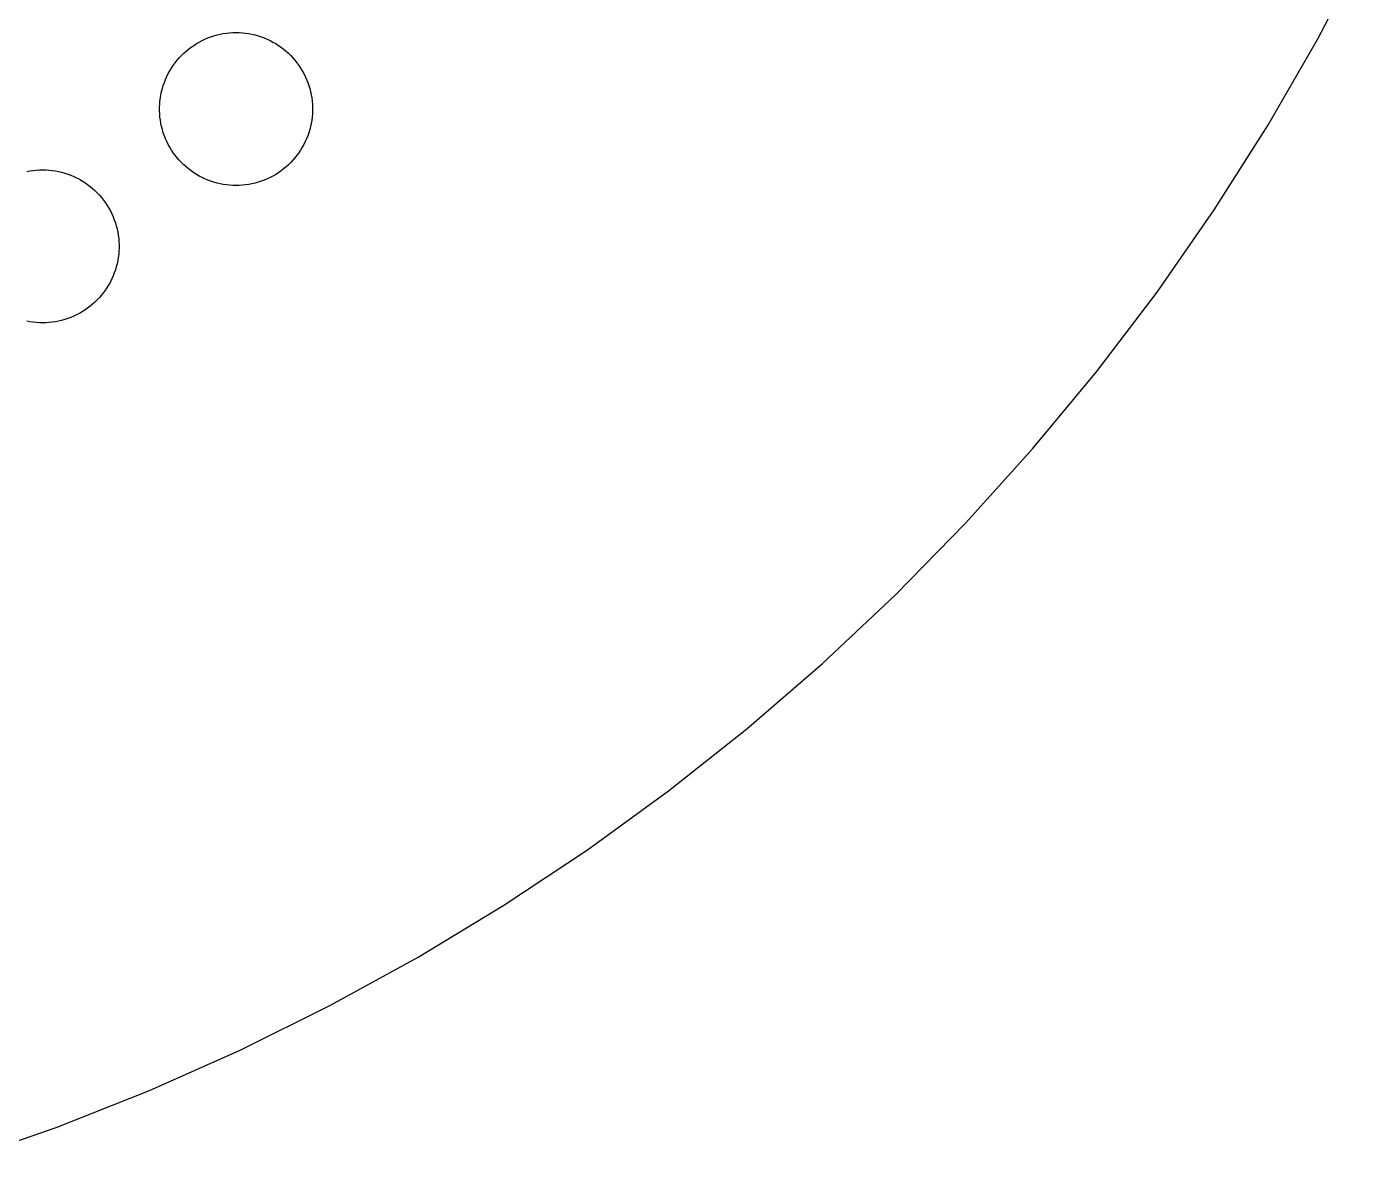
# Model space of a CAD drawing. Header units: metres. Extents: x -102 to 102, y -50 to 50.
# Drawn here: x -35.19 to -7.21, y -47.55 to -23.84 of the extents above; entities that cross this region are included whole.
import ezdxf

# ---------------------------------------------------------------- set-up
doc = ezdxf.new("R2010")
doc.units = ezdxf.units.M

msp = doc.modelspace()

# ---------------------------------------------------------------- linework, layer by layer
for p, q in [((-8.18468, -24.0877), (-7.21442, -22.2318)), ((-31.401, -24.0723), (-31.3382, -24.0489)), ((-31.3382, -24.0489), (-31.2745, -24.0282)), ((-31.2745, -24.0282), (-31.2099, -24.0102)), ((-31.2099, -24.0102), (-31.1447, -23.9949)), ((-31.1447, -23.9949), (-31.0789, -23.9823)), ((-31.0789, -23.9823), (-31.0126, -23.9725)), ((-31.0126, -23.9725), (-30.9459, -23.9655)), ((-30.9459, -23.9655), (-30.879, -23.9613)), ((-30.879, -23.9613), (-30.812, -23.9599)), ((-30.812, -23.9599), (-30.745, -23.9613)), ((-30.745, -23.9613), (-30.6781, -23.9655)), ((-30.6781, -23.9655), (-30.6115, -23.9725)), ((-30.6115, -23.9725), (-30.5452, -23.9823)), ((-30.5452, -23.9823), (-30.4794, -23.9949)), ((-30.4794, -23.9949), (-30.4141, -24.0102)), ((-30.4141, -24.0102), (-30.3496, -24.0282)), ((-30.3496, -24.0282), (-30.2858, -24.0489)), ((-30.2858, -24.0489), (-30.223, -24.0723)), ((-31.8575, -24.3487), (-31.8059, -24.306)), ((-31.8059, -24.306), (-31.7525, -24.2655)), ((-31.7525, -24.2655), (-31.6974, -24.2272)), ((-31.6974, -24.2272), (-31.6409, -24.1913)), ((-31.6409, -24.1913), (-31.5828, -24.1578)), ((-31.5828, -24.1578), (-31.5235, -24.1268)), ((-31.5235, -24.1268), (-31.4628, -24.0982)), ((-31.4628, -24.0982), (-31.401, -24.0723)), ((-30.223, -24.0723), (-30.1613, -24.0982)), ((-30.1613, -24.0982), (-30.1006, -24.1268)), ((-30.1006, -24.1268), (-30.0412, -24.1578)), ((-30.0412, -24.1578), (-29.9832, -24.1913)), ((-29.9832, -24.1913), (-29.9266, -24.2272)), ((-29.9266, -24.2272), (-29.8716, -24.2655)), ((-29.8716, -24.2655), (-29.8182, -24.306)), ((-29.8182, -24.306), (-29.7666, -24.3487)), ((-9.2318, -25.9013), (-8.18468, -24.0877)), ((-32.1259, -24.6468), (-32.0865, -24.5926)), ((-32.0865, -24.5926), (-32.0448, -24.54)), ((-32.0448, -24.54), (-32.0011, -24.4893)), ((-32.0011, -24.4893), (-31.9552, -24.4404)), ((-31.9552, -24.4404), (-31.9073, -24.3936)), ((-31.9073, -24.3936), (-31.8575, -24.3487)), ((-29.7666, -24.3487), (-29.7168, -24.3936)), ((-29.7168, -24.3936), (-29.6689, -24.4404)), ((-29.6689, -24.4404), (-29.623, -24.4893)), ((-29.623, -24.4893), (-29.5792, -24.54)), ((-29.5792, -24.54), (-29.5376, -24.5926)), ((-29.5376, -24.5926), (-29.4982, -24.6468)), ((-32.287, -24.9399), (-32.2598, -24.8787)), ((-32.2598, -24.8787), (-32.2299, -24.8186)), ((-32.2299, -24.8186), (-32.1977, -24.7599)), ((-32.1977, -24.7599), (-32.1629, -24.7026)), ((-32.1629, -24.7026), (-32.1259, -24.6468)), ((-29.4982, -24.6468), (-29.4611, -24.7026)), ((-29.4611, -24.7026), (-29.4264, -24.7599)), ((-29.4264, -24.7599), (-29.3941, -24.8186)), ((-29.3941, -24.8186), (-29.3643, -24.8787)), ((-29.3643, -24.8787), (-29.3371, -24.9399)), ((-32.3698, -25.1945), (-32.3531, -25.1296)), ((-32.3531, -25.1296), (-32.3337, -25.0655)), ((-32.3337, -25.0655), (-32.3117, -25.0022)), ((-32.3117, -25.0022), (-32.287, -24.9399)), ((-29.3371, -24.9399), (-29.3124, -25.0022)), ((-29.3124, -25.0022), (-29.2903, -25.0655)), ((-29.2903, -25.0655), (-29.271, -25.1296)), ((-29.271, -25.1296), (-29.2543, -25.1945)), ((-32.4089, -25.4594), (-32.4033, -25.3927)), ((-32.4033, -25.3927), (-32.3949, -25.3262)), ((-32.3949, -25.3262), (-32.3837, -25.2601)), ((-32.3837, -25.2601), (-32.3698, -25.1945)), ((-29.2543, -25.1945), (-29.2404, -25.2601)), ((-29.2404, -25.2601), (-29.2292, -25.3262)), ((-29.2292, -25.3262), (-29.2208, -25.3927)), ((-29.2208, -25.3927), (-29.2152, -25.4594)), ((-32.4117, -25.5264), (-32.4089, -25.4594)), ((-32.4117, -25.5934), (-32.4117, -25.5264)), ((-32.4089, -25.6604), (-32.4117, -25.5934)), ((-32.4033, -25.7272), (-32.4089, -25.6604)), ((-32.3949, -25.7936), (-32.4033, -25.7272)), ((-29.2208, -25.7272), (-29.2292, -25.7936)), ((-29.2152, -25.6604), (-29.2208, -25.7272)), ((-29.2152, -25.4594), (-29.2124, -25.5264)), ((-29.2124, -25.5934), (-29.2152, -25.6604)), ((-29.2124, -25.5264), (-29.2124, -25.5934)), ((-32.3837, -25.8597), (-32.3949, -25.7936)), ((-32.3698, -25.9253), (-32.3837, -25.8597)), ((-32.3531, -25.9902), (-32.3698, -25.9253)), ((-32.3337, -26.0543), (-32.3531, -25.9902)), ((-29.271, -25.9902), (-29.2903, -26.0543)), ((-29.2543, -25.9253), (-29.271, -25.9902)), ((-29.2404, -25.8597), (-29.2543, -25.9253)), ((-29.2292, -25.7936), (-29.2404, -25.8597)), ((-10.3539, -27.6696), (-9.2318, -25.9013)), ((-32.3117, -26.1176), (-32.3337, -26.0543)), ((-32.287, -26.1799), (-32.3117, -26.1176)), ((-32.2598, -26.2412), (-32.287, -26.1799)), ((-32.2299, -26.3012), (-32.2598, -26.2412)), ((-29.3643, -26.2412), (-29.3941, -26.3012)), ((-29.3371, -26.1799), (-29.3643, -26.2412)), ((-29.3124, -26.1176), (-29.3371, -26.1799)), ((-29.2903, -26.0543), (-29.3124, -26.1176)), ((-32.1977, -26.3599), (-32.2299, -26.3012)), ((-32.1629, -26.4172), (-32.1977, -26.3599)), ((-32.1259, -26.4731), (-32.1629, -26.4172)), ((-32.0865, -26.5273), (-32.1259, -26.4731)), ((-32.0448, -26.5798), (-32.0865, -26.5273)), ((-29.5376, -26.5273), (-29.5792, -26.5798)), ((-29.4982, -26.4731), (-29.5376, -26.5273)), ((-29.4611, -26.4172), (-29.4982, -26.4731)), ((-29.4264, -26.3599), (-29.4611, -26.4172)), ((-29.3941, -26.3012), (-29.4264, -26.3599)), ((-35.1908, -26.8673), (-35.125, -26.8547)), ((-35.125, -26.8547), (-35.0587, -26.845)), ((-35.0587, -26.845), (-34.9921, -26.838)), ((-34.9921, -26.838), (-34.9252, -26.8337)), ((-34.9252, -26.8337), (-34.8582, -26.8323)), ((-34.8582, -26.8323), (-34.7912, -26.8337)), ((-34.7912, -26.8337), (-34.7243, -26.838)), ((-34.7243, -26.838), (-34.6577, -26.845)), ((-34.6577, -26.845), (-34.5914, -26.8547)), ((-34.5914, -26.8547), (-34.5255, -26.8673)), ((-32.0011, -26.6305), (-32.0448, -26.5798)), ((-31.9552, -26.6794), (-32.0011, -26.6305)), ((-31.9073, -26.7263), (-31.9552, -26.6794)), ((-31.8575, -26.7711), (-31.9073, -26.7263)), ((-31.8059, -26.8138), (-31.8575, -26.7711)), ((-31.7525, -26.8543), (-31.8059, -26.8138)), ((-31.6974, -26.8926), (-31.7525, -26.8543)), ((-29.8716, -26.8543), (-29.9266, -26.8926)), ((-29.8182, -26.8138), (-29.8716, -26.8543)), ((-29.7666, -26.7711), (-29.8182, -26.8138)), ((-29.7168, -26.7263), (-29.7666, -26.7711)), ((-29.6689, -26.6794), (-29.7168, -26.7263)), ((-29.623, -26.6305), (-29.6689, -26.6794)), ((-29.5792, -26.5798), (-29.623, -26.6305)), ((-34.5255, -26.8673), (-34.4603, -26.8826)), ((-34.4603, -26.8826), (-34.3957, -26.9006)), ((-34.3957, -26.9006), (-34.332, -26.9213)), ((-34.332, -26.9213), (-34.2692, -26.9447)), ((-34.2692, -26.9447), (-34.2074, -26.9707)), ((-34.2074, -26.9707), (-34.1468, -26.9992)), ((-34.1468, -26.9992), (-34.0874, -27.0302)), ((-34.0874, -27.0302), (-34.0293, -27.0638)), ((-34.0293, -27.0638), (-33.9728, -27.0997)), ((-33.9728, -27.0997), (-33.9177, -27.1379)), ((-31.6409, -26.9285), (-31.6974, -26.8926)), ((-31.5828, -26.962), (-31.6409, -26.9285)), ((-31.5235, -26.9931), (-31.5828, -26.962)), ((-31.4628, -27.0216), (-31.5235, -26.9931)), ((-31.401, -27.0476), (-31.4628, -27.0216)), ((-31.3382, -27.0709), (-31.401, -27.0476)), ((-31.2745, -27.0916), (-31.3382, -27.0709)), ((-31.2099, -27.1096), (-31.2745, -27.0916)), ((-31.1447, -27.125), (-31.2099, -27.1096)), ((-31.0789, -27.1375), (-31.1447, -27.125)), ((-30.4794, -27.125), (-30.5452, -27.1375)), ((-30.4141, -27.1096), (-30.4794, -27.125)), ((-30.3496, -27.0916), (-30.4141, -27.1096)), ((-30.2858, -27.0709), (-30.3496, -27.0916)), ((-30.223, -27.0476), (-30.2858, -27.0709)), ((-30.1613, -27.0216), (-30.223, -27.0476)), ((-30.1006, -26.9931), (-30.1613, -27.0216)), ((-30.0412, -26.962), (-30.1006, -26.9931)), ((-29.9832, -26.9285), (-30.0412, -26.962)), ((-29.9266, -26.8926), (-29.9832, -26.9285)), ((-33.9177, -27.1379), (-33.8643, -27.1784)), ((-33.8643, -27.1784), (-33.8127, -27.2211)), ((-33.8127, -27.2211), (-33.7629, -27.266)), ((-33.7629, -27.266), (-33.715, -27.3129)), ((-33.715, -27.3129), (-33.6692, -27.3617)), ((-33.6692, -27.3617), (-33.6254, -27.4125)), ((-33.6254, -27.4125), (-33.5837, -27.465)), ((-31.0126, -27.1473), (-31.0789, -27.1375)), ((-30.9459, -27.1543), (-31.0126, -27.1473)), ((-30.879, -27.1585), (-30.9459, -27.1543)), ((-30.812, -27.1599), (-30.879, -27.1585)), ((-30.745, -27.1585), (-30.812, -27.1599)), ((-30.6781, -27.1543), (-30.745, -27.1585)), ((-30.6115, -27.1473), (-30.6781, -27.1543)), ((-30.5452, -27.1375), (-30.6115, -27.1473)), ((-33.5837, -27.465), (-33.5444, -27.5192)), ((-33.5444, -27.5192), (-33.5073, -27.575)), ((-33.5073, -27.575), (-33.4725, -27.6323)), ((-33.4725, -27.6323), (-33.4403, -27.6911)), ((-33.4403, -27.6911), (-33.4105, -27.7511)), ((-11.5492, -29.3893), (-10.3539, -27.6696)), ((-33.4105, -27.7511), (-33.3832, -27.8123)), ((-33.3832, -27.8123), (-33.3585, -27.8746)), ((-33.3585, -27.8746), (-33.3365, -27.9379)), ((-33.3365, -27.9379), (-33.3171, -28.0021)), ((-33.3171, -28.0021), (-33.3005, -28.067)), ((-33.3005, -28.067), (-33.2865, -28.1325)), ((-33.2865, -28.1325), (-33.2754, -28.1986)), ((-33.2754, -28.1986), (-33.267, -28.2651)), ((-33.267, -28.2651), (-33.2614, -28.3319)), ((-33.2614, -28.5328), (-33.267, -28.5996)), ((-33.2614, -28.3319), (-33.2585, -28.3988)), ((-33.2585, -28.4658), (-33.2614, -28.5328)), ((-33.2585, -28.3988), (-33.2585, -28.4658)), ((-33.3005, -28.7977), (-33.3171, -28.8626)), ((-33.2865, -28.7321), (-33.3005, -28.7977)), ((-33.2754, -28.6661), (-33.2865, -28.7321)), ((-33.267, -28.5996), (-33.2754, -28.6661)), ((-33.3832, -29.0524), (-33.4105, -29.1136)), ((-33.3585, -28.9901), (-33.3832, -29.0524)), ((-33.3365, -28.9268), (-33.3585, -28.9901)), ((-33.3171, -28.8626), (-33.3365, -28.9268)), ((-33.5444, -29.3455), (-33.5837, -29.3997)), ((-33.5073, -29.2897), (-33.5444, -29.3455)), ((-33.4725, -29.2323), (-33.5073, -29.2897)), ((-33.4403, -29.1736), (-33.4725, -29.2323)), ((-33.4105, -29.1136), (-33.4403, -29.1736)), ((-33.8127, -29.6435), (-33.8643, -29.6862)), ((-33.7629, -29.5987), (-33.8127, -29.6435)), ((-33.715, -29.5518), (-33.7629, -29.5987)), ((-33.6692, -29.5029), (-33.715, -29.5518)), ((-33.6254, -29.4522), (-33.6692, -29.5029)), ((-33.5837, -29.3997), (-33.6254, -29.4522)), ((-12.8153, -31.0574), (-11.5492, -29.3893)), ((-34.2692, -29.92), (-34.332, -29.9433)), ((-34.2074, -29.894), (-34.2692, -29.92)), ((-34.1468, -29.8655), (-34.2074, -29.894)), ((-34.0874, -29.8344), (-34.1468, -29.8655)), ((-34.0293, -29.8009), (-34.0874, -29.8344)), ((-33.9728, -29.765), (-34.0293, -29.8009)), ((-33.9177, -29.7268), (-33.9728, -29.765)), ((-33.8643, -29.6862), (-33.9177, -29.7268)), ((-35.125, -30.0099), (-35.1908, -29.9974)), ((-35.0587, -30.0197), (-35.125, -30.0099)), ((-34.9921, -30.0267), (-35.0587, -30.0197)), ((-34.9252, -30.0309), (-34.9921, -30.0267)), ((-34.8582, -30.0323), (-34.9252, -30.0309)), ((-34.7912, -30.0309), (-34.8582, -30.0323)), ((-34.7243, -30.0267), (-34.7912, -30.0309)), ((-34.6577, -30.0197), (-34.7243, -30.0267)), ((-34.5914, -30.0099), (-34.6577, -30.0197)), ((-34.5255, -29.9974), (-34.5914, -30.0099)), ((-34.4603, -29.9821), (-34.5255, -29.9974)), ((-34.3957, -29.9641), (-34.4603, -29.9821)), ((-34.332, -29.9433), (-34.3957, -29.9641)), ((-14.1503, -32.671), (-12.8153, -31.0574)), ((-15.5516, -34.2273), (-14.1503, -32.671)), ((-17.0168, -35.7236), (-15.5516, -34.2273)), ((-18.5435, -37.1572), (-17.0168, -35.7236)), ((-20.1288, -38.5257), (-18.5435, -37.1572)), ((-21.7701, -39.8265), (-20.1288, -38.5257)), ((-23.4643, -41.0574), (-21.7701, -39.8265)), ((-25.2087, -42.2164), (-23.4643, -41.0574)), ((-27, -43.3013), (-25.2087, -42.2164)), ((-28.8352, -44.3102), (-27, -43.3013)), ((-30.711, -45.2413), (-28.8352, -44.3102)), ((-32.6242, -46.0932), (-30.711, -45.2413)), ((-34.5714, -46.8641), (-32.6242, -46.0932)), ((-36.5492, -47.5528), (-34.5714, -46.8641))]:
    msp.add_line(p, q)

doc.saveas('drawing.dxf')
